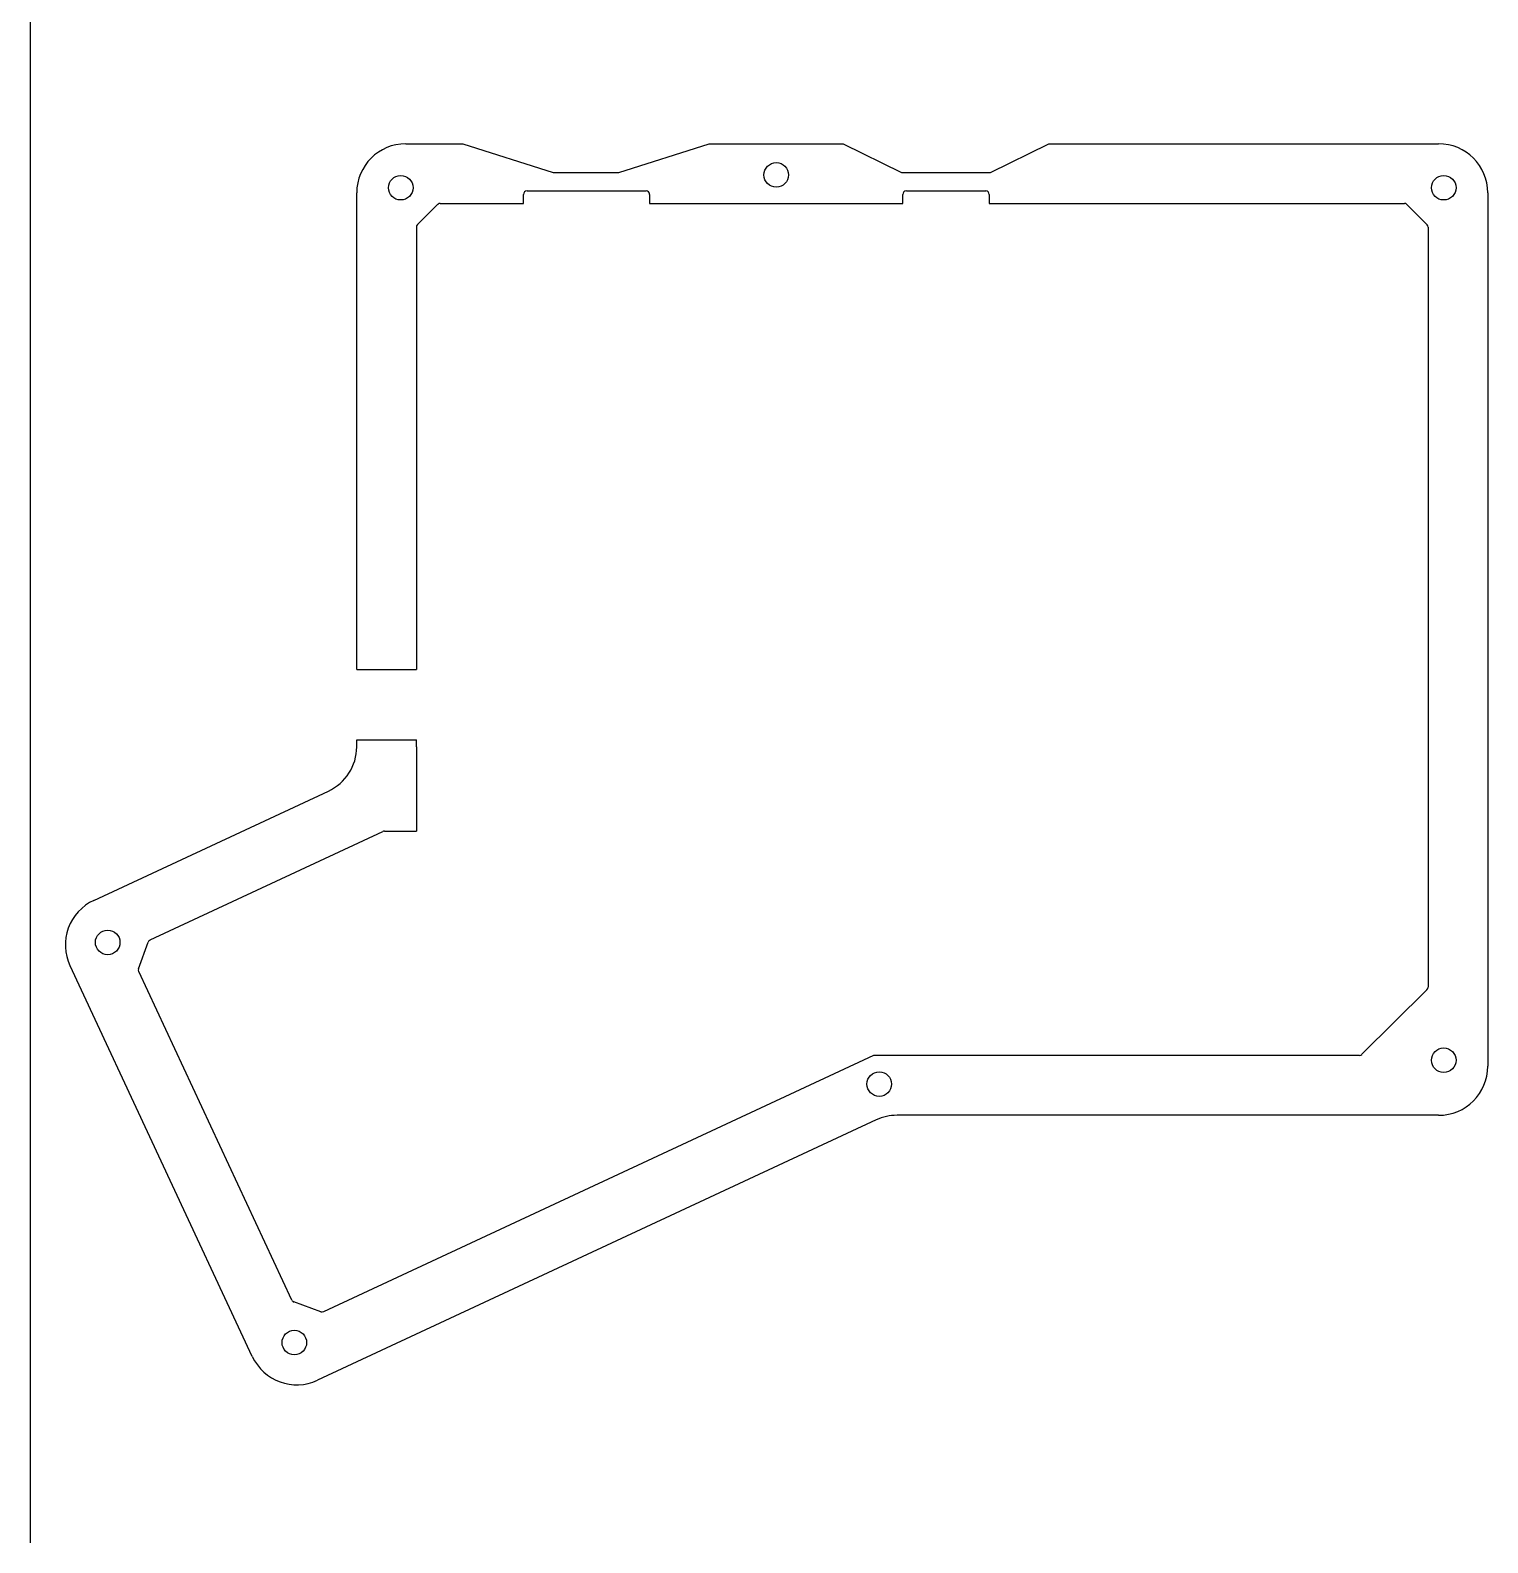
# Model space of a CAD drawing. Extents: x -270 to 328, y -806 to 376.
# Drawn here: x 120.8 to 328.3, y -806 to -590.5 of the extents above; entities that cross this region are included whole.
import ezdxf

# ---------------------------------------------------------------- set-up
doc = ezdxf.new("R2010")
doc.units = 0
doc.layers.get('0').update_dxf_attribs({"linetype": 'CONTINUOUS'})

msp = doc.modelspace()

# ---------------------------------------------------------------- linework, layer by layer
for p, q in [((120.76, -259.02), (120.76, -806.03)), ((167.26, -681.62), (167.26, -613.69)), ((175.75, -618.56), (175.75, -681.62)), ((167.26, -681.62), (175.75, -681.62)), ((167.26, -692.62), (167.26, -691.62)), ((167.26, -691.62), (175.75, -691.62)), ((175.75, -692.62), (175.75, -691.62)), ((175.75, -692.62), (175.75, -704.64))]:
    msp.add_line(p, q)
at = {"color": 7, "linetype": 'Continuous'}
for p, q in [((174.26, -606.69), (182.37, -606.69)), ((174.26, -606.69), (182.37, -606.69)), ((182.37, -606.69), (195.25, -610.8)), ((182.37, -606.69), (195.25, -610.8)), ((204.59, -610.8), (217.47, -606.69)), ((204.59, -610.8), (217.47, -606.69)), ((217.47, -606.69), (236.55, -606.69)), ((217.47, -606.69), (236.55, -606.69)), ((236.55, -606.69), (244.83, -610.8)), ((236.55, -606.69), (244.83, -610.8)), ((257.53, -610.8), (265.84, -606.69)), ((257.53, -610.8), (265.84, -606.69)), ((265.84, -606.69), (321.35, -606.69)), ((265.84, -606.69), (321.35, -606.69)), ((195.25, -610.8), (204.59, -610.8)), ((195.25, -610.8), (204.59, -610.8)), ((244.83, -610.8), (257.53, -610.8)), ((244.83, -610.8), (257.53, -610.8)), ((191.01, -615.18), (191.01, -613.9)), ((191.01, -615.18), (191.01, -613.9)), ((191.51, -613.4), (208.48, -613.4)), ((191.51, -613.4), (208.48, -613.4)), ((208.98, -613.9), (208.98, -615.18)), ((208.98, -613.9), (208.98, -615.18)), ((245.04, -615.18), (245.04, -613.9)), ((245.04, -615.18), (245.04, -613.9)), ((245.54, -613.4), (256.85, -613.4)), ((245.54, -613.4), (256.85, -613.4)), ((257.35, -613.9), (257.35, -615.18)), ((257.35, -613.9), (257.35, -615.18)), ((328.35, -613.69), (328.35, -738.12)), ((328.35, -613.69), (328.35, -738.12)), ((175.9, -618.21), (178.81, -615.32)), ((175.9, -618.21), (178.81, -615.32)), ((179.16, -615.18), (191.01, -615.18)), ((179.16, -615.18), (191.01, -615.18)), ((208.98, -615.18), (245.04, -615.18)), ((208.98, -615.18), (245.04, -615.18)), ((257.35, -615.18), (316.47, -615.18)), ((257.35, -615.18), (316.47, -615.18)), ((316.83, -615.33), (319.7, -618.22)), ((316.83, -615.33), (319.7, -618.22)), ((319.84, -618.57), (319.84, -726.88)), ((319.84, -618.57), (319.84, -726.88)), ((129.81, -714.5), (163.22, -698.92)), ((137.83, -720.14), (170.98, -704.69)), ((171.2, -704.64), (175.75, -704.64)), ((171.2, -704.64), (175.75, -704.64)), ((136.18, -724.26), (137.57, -720.43)), ((136.18, -724.26), (137.57, -720.43)), ((152.38, -779.48), (126.42, -723.8)), ((152.38, -779.48), (126.42, -723.8)), ((158.03, -771.46), (136.2, -724.64)), ((158.03, -771.46), (136.2, -724.64)), ((319.69, -727.24), (310.43, -736.43)), ((319.69, -727.24), (310.43, -736.43)), ((240.85, -736.58), (162.52, -773.1)), ((240.85, -736.58), (162.52, -773.1)), ((310.07, -736.58), (240.85, -736.58)), ((310.07, -736.58), (240.85, -736.58)), ((321.35, -745.12), (244.21, -745.12)), ((321.35, -745.12), (244.21, -745.12)), ((241.25, -745.77), (161.69, -782.87)), ((241.25, -745.77), (161.69, -782.87)), ((162.14, -773.11), (158.31, -771.72)), ((162.14, -773.11), (158.31, -771.72))]:
    msp.add_line(p, q, dxfattribs=at)
for centre in [(227.01, -611.13), (227.01, -611.13), (173.53, -612.95), (173.53, -612.95), (322.08, -612.95), (322.08, -612.95), (131.79, -720.49), (131.79, -720.49), (322.08, -737.27), (322.08, -737.27), (241.68, -740.67), (241.68, -740.67), (158.37, -777.5), (158.37, -777.5)]:
    msp.add_circle(centre, 1.75, dxfattribs=at)
for centre, radius, start, end in [((174.26, -613.69), 7, 90, 180), ((174.26, -613.69), 7, 90, 180), ((321.35, -613.69), 7, 0.0028, 90), ((321.35, -613.69), 7, 0.0028, 90), ((191.51, -613.9), 0.5, 90, 180), ((191.51, -613.9), 0.5, 90, 180), ((208.48, -613.9), 0.5, 0, 90), ((208.48, -613.9), 0.5, 0, 90), ((245.54, -613.9), 0.5, 90, 180), ((245.54, -613.9), 0.5, 90, 180), ((256.85, -613.9), 0.5, 0, 90), ((256.85, -613.9), 0.5, 0, 90), ((179.16, -615.68), 0.5, 90, 134.7717), ((179.16, -615.68), 0.5, 90, 134.7717), ((316.47, -615.68), 0.5, 44.7717, 90), ((316.47, -615.68), 0.5, 44.7717, 90), ((176.25, -618.56), 0.5, 134.7717, 180), ((176.25, -618.56), 0.5, 134.7717, 180), ((319.34, -618.57), 0.5, 0, 44.7717), ((319.34, -618.57), 0.5, 0, 44.7717), ((160.26, -692.58), 7, 294.9981, 359.6285), ((171.2, -705.14), 0.5, 90, 114.996), ((171.2, -705.14), 0.5, 90, 114.996), ((171.2, -705.14), 0.5, 90, 114.996), ((171.2, -705.14), 0.5, 90, 114.996), ((132.76, -720.84), 7, 114.9981, 204.9998), ((132.76, -720.84), 7, 114.9981, 204.9998), ((138.04, -720.6), 0.5, 114.996, 160.0169), ((138.04, -720.6), 0.5, 114.996, 160.0169), ((136.65, -724.43), 0.5, 160.0169, 204.996), ((136.65, -724.43), 0.5, 160.0169, 204.996), ((319.34, -726.88), 0.5, 314.7717, 0), ((319.34, -726.88), 0.5, 314.7717, 0), ((310.07, -736.08), 0.5, 270, 314.7717), ((310.07, -736.08), 0.5, 270, 314.7717), ((321.35, -738.12), 7, 270, 0), ((321.35, -738.12), 7, 270, 0), ((244.21, -752.12), 7, 90, 114.9954), ((244.21, -752.12), 7, 90, 114.9954), ((158.48, -771.25), 0.5, 204.996, 250.0169), ((158.48, -771.25), 0.5, 204.996, 250.0169), ((162.31, -772.64), 0.5, 250.0169, 294.996), ((162.31, -772.64), 0.5, 250.0169, 294.996), ((158.73, -776.52), 7, 204.9998, 294.9954), ((158.73, -776.52), 7, 204.9998, 294.9954)]:
    msp.add_arc(centre, radius, start, end, dxfattribs=at)

doc.saveas('drawing.dxf')
